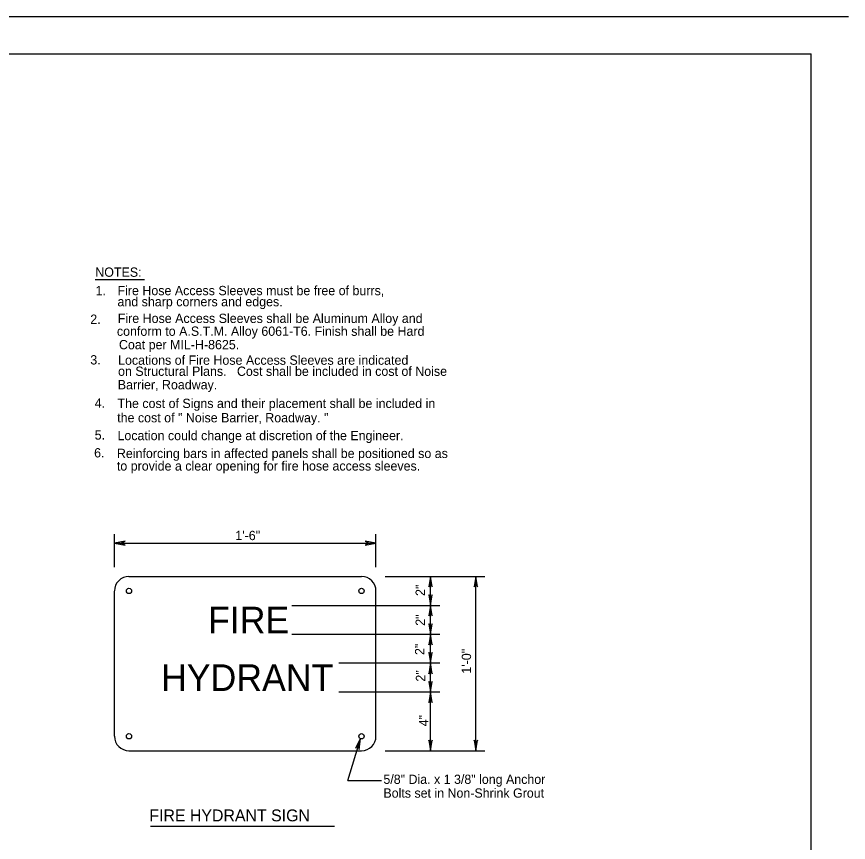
# Model space of a CAD drawing. Extents: x 499999.87 to 500002.82, y 499999.96 to 500001.79.
# Drawn here: x 500001.891 to 500002.825, y 500000.865 to 500001.792 of the extents above; entities that cross this region are included whole.
import ezdxf

# ---------------------------------------------------------------- set-up
doc = ezdxf.new("R2010")
doc.units = 0
for name, color, linetype in [('1', 7, 'Continuous'), ('2', 7, 'Continuous'), ('60', 7, 'Continuous')]:
    doc.layers.add(name, color=color, linetype=linetype)

msp = doc.modelspace()

# ---------------------------------------------------------------- linework, layer by layer
at = {"layer": '1'}
for p, q in [((499999.86647, 500001.79167), (500002.8248, 500001.79167)), ((500000.03314, 500001.75), (500002.78314, 500001.75)), ((500002.78314, 500000), (500002.78314, 500001.75)), ((500002.78314, 500000), (500002.78314, 500001.75))]:
    msp.add_line(p, q, dxfattribs=at)
at = {"layer": '2'}
for p, q in [((500001.97933, 500001.49672), (500002.03478, 500001.49672)), ((500002.00098, 500001.17388), (500002.00098, 500001.21096)), ((500002.0128, 500001.20276), (500002.00098, 500001.20079)), ((500002.00853, 500001.20079), (500002.0128, 500001.20276)), ((500002.29429, 500001.20079), (500002.28248, 500001.20276)), ((500002.28248, 500001.20276), (500002.28642, 500001.20079)), ((500002.29429, 500001.17388), (500002.29429, 500001.21096)), ((500002.00098, 500001.20079), (500002.0128, 500001.19849)), ((500002.0128, 500001.19849), (500002.00853, 500001.20079)), ((500002.28642, 500001.20079), (500002.28248, 500001.19849)), ((500002.28248, 500001.19849), (500002.29429, 500001.20079)), ((500002.35564, 500001.16339), (500002.35367, 500001.15157)), ((500002.35564, 500001.13091), (500002.35564, 500001.16339)), ((500002.35761, 500001.15157), (500002.35564, 500001.16339)), ((500002.4065, 500001.16339), (500002.40453, 500001.15157)), ((500002.4065, 500000.96752), (500002.4065, 500001.16339)), ((500002.40846, 500001.15157), (500002.4065, 500001.16339)), ((500002.00098, 500000.98392), (500002.00098, 500001.14698)), ((500002.29429, 500000.98392), (500002.29429, 500001.14698)), ((500002.35367, 500001.15157), (500002.35564, 500001.15551)), ((500002.35564, 500001.15551), (500002.35761, 500001.15157)), ((500002.40453, 500001.15157), (500002.4065, 500001.15551)), ((500002.4065, 500001.15551), (500002.40846, 500001.15157)), ((500002.35564, 500001.13878), (500002.35367, 500001.14272)), ((500002.35367, 500001.14272), (500002.35564, 500001.13091)), ((500002.35564, 500001.13091), (500002.35761, 500001.14272)), ((500002.35761, 500001.14272), (500002.35564, 500001.13878)), ((500002.35564, 500001.13091), (500002.35367, 500001.11909)), ((500002.35564, 500001.09843), (500002.35564, 500001.13091)), ((500002.35761, 500001.11909), (500002.35564, 500001.13091)), ((500002.35367, 500001.11909), (500002.35564, 500001.12303)), ((500002.35564, 500001.12303), (500002.35761, 500001.11909)), ((500002.35564, 500001.1063), (500002.35367, 500001.11024)), ((500002.35367, 500001.11024), (500002.35564, 500001.09843)), ((500002.35564, 500001.09843), (500002.35761, 500001.11024)), ((500002.35761, 500001.11024), (500002.35564, 500001.1063)), ((500002.35564, 500001.09843), (500002.35367, 500001.08661)), ((500002.35367, 500001.08661), (500002.35564, 500001.09055)), ((500002.35564, 500001.06627), (500002.35564, 500001.09843)), ((500002.35761, 500001.08661), (500002.35564, 500001.09843)), ((500002.35564, 500001.09055), (500002.35761, 500001.08661)), ((500002.35564, 500001.07382), (500002.35367, 500001.07808)), ((500002.35367, 500001.07808), (500002.35564, 500001.06627)), ((500002.35564, 500001.06627), (500002.35761, 500001.07808)), ((500002.35761, 500001.07808), (500002.35564, 500001.07382)), ((500002.35564, 500001.06627), (500002.35367, 500001.05413)), ((500002.35564, 500001.03379), (500002.35564, 500001.06627)), ((500002.35761, 500001.05413), (500002.35564, 500001.06627)), ((500002.35367, 500001.05413), (500002.35564, 500001.0584)), ((500002.35564, 500001.0584), (500002.35761, 500001.05413)), ((500002.35564, 500001.04167), (500002.35367, 500001.0456)), ((500002.35367, 500001.0456), (500002.35564, 500001.03379)), ((500002.35564, 500001.03379), (500002.35761, 500001.0456)), ((500002.35761, 500001.0456), (500002.35564, 500001.04167)), ((500002.35564, 500001.03379), (500002.35367, 500001.02198)), ((500002.35367, 500001.02198), (500002.35564, 500001.02592)), ((500002.35564, 500000.96752), (500002.35564, 500001.03379)), ((500002.35761, 500001.02198), (500002.35564, 500001.03379)), ((500002.35564, 500001.02592), (500002.35761, 500001.02198)), ((500002.2628, 500000.93438), (500002.27723, 500000.98097)), ((500002.27723, 500000.9813), (500002.27165, 500000.97047)), ((500002.27559, 500000.96916), (500002.27723, 500000.9813)), ((500002.35564, 500000.97539), (500002.35367, 500000.97966)), ((500002.35367, 500000.97966), (500002.35564, 500000.96752)), ((500002.35564, 500000.96752), (500002.35761, 500000.97966)), ((500002.35761, 500000.97966), (500002.35564, 500000.97539)), ((500002.4065, 500000.97539), (500002.40453, 500000.97966)), ((500002.40453, 500000.97966), (500002.4065, 500000.96752)), ((500002.4065, 500000.96752), (500002.40846, 500000.97966)), ((500002.40846, 500000.97966), (500002.4065, 500000.97539)), ((500002.27165, 500000.97047), (500002.27493, 500000.97375)), ((500002.27493, 500000.97375), (500002.27559, 500000.96916)), ((500002.04134, 500000.8832), (500002.24803, 500000.8832))]:
    msp.add_line(p, q, dxfattribs=at)
at = {"layer": '60'}
for p, q in [((500002.00098, 500001.20079), (500002.29429, 500001.20079)), ((500002.01706, 500001.16339), (500002.27822, 500001.16339)), ((500002.30479, 500001.16339), (500002.41667, 500001.16339)), ((500002.20013, 500001.13091), (500002.36614, 500001.13091)), ((500002.20013, 500001.09843), (500002.36614, 500001.09843)), ((500002.25295, 500001.06627), (500002.36614, 500001.06627)), ((500002.25295, 500001.03379), (500002.36614, 500001.03379)), ((500002.01706, 500000.96752), (500002.27822, 500000.96752)), ((500002.30479, 500000.96752), (500002.41667, 500000.96752)), ((500002.2628, 500000.93438), (500002.30052, 500000.93438))]:
    msp.add_line(p, q, dxfattribs=at)
for centre in [(500002.01719, 500001.14708), (500002.27818, 500001.14708), (500002.01719, 500000.98395), (500002.27818, 500000.98395)]:
    msp.add_circle(centre, 0.00297, dxfattribs=at)
for centre, start, end in [((500002.01719, 500001.14708), 90, 180), ((500002.27818, 500001.14708), 0, 90), ((500002.01719, 500000.98395), 180, 270), ((500002.27818, 500000.98395), 270, 0)]:
    msp.add_arc(centre, 0.01628, start, end, dxfattribs=at)

# ---------------------------------------------------------------- texts
at = {"layer": '2'}
for s, height, p in [('NOTES:', 0.010439, (500001.97933, 500001.49967)), ('1.  ', 0.010439, (500001.97966, 500001.479)), ('Fire Hose Access Sleeves must be free of burrs,', 0.0104409, (500002.00427, 500001.479)), ('and sharp corners and edges.', 0.010439, (500002.00427, 500001.46654)), ('2.  ', 0.010439, (500001.97375, 500001.44685)), ('Fire Hose Access Sleeves shall be Aluminum Alloy and', 0.0104409, (500002.00459, 500001.44783)), ('conform to A.S.T.M. Alloy 6061-T6. Finish shall be Hard', 0.0104409, (500002.00361, 500001.4334)), ('Coat per MIL-H-8625.', 0.0104409, (500002.00591, 500001.41831)), ('3.  ', 0.010439, (500001.97375, 500001.40125)), ('Locations of Fire Hose Access Sleeves are indicated', 0.010439, (500002.00492, 500001.40092)), ('on Structural Plans.   Cost shall be included in cost of Noise', 0.010439, (500002.00492, 500001.38845)), ('Barrier, Roadway.', 0.010435, (500002.00459, 500001.37336)), ('4.', 0.010435, (500001.97867, 500001.35269)), ('The cost of Signs and their placement shall be included in', 0.0104331, (500002.00427, 500001.35236)), ('the cost of " Noise Barrier, Roadway. " ', 0.010435, (500002.00394, 500001.33629)), ('5.', 0.010435, (500001.97867, 500001.31693)), ('Location could change at discretion of the Engineer.', 0.010435, (500002.00427, 500001.31627)), ('6.', 0.010435, (500001.97802, 500001.29692)), ('Reinforcing bars in affected panels shall be positioned so as', 0.010435, (500002.00361, 500001.29626)), ('to provide a clear opening for fire hose access sleeves.', 0.010435, (500002.00361, 500001.28215)), ('1\'-6"', 0.010498, (500002.13648, 500001.20407)), ('5/8" Dia. x 1 3/8" long Anchor', 0.0104154, (500002.30282, 500000.93045)), ('Bolts set in Non-Shrink Grout', 0.0104154, (500002.30282, 500000.91503)), ('FIRE HYDRANT SIGN', 0.0133327, (500002.04003, 500000.88845))]:
    msp.add_text(s, height=height, dxfattribs=at).set_placement(p)
for s, p in [('2"', (500002.34941, 500001.1414)), ('2"', (500002.34941, 500001.10794)), ('2"', (500002.34875, 500001.07513)), ('1\'-0"', (500002.40125, 500001.05413)), ('2"', (500002.34974, 500001.04528)), ('4"', (500002.35335, 500000.99508))]:
    msp.add_text(s, height=0.010498, rotation=90, dxfattribs=at).set_placement(p)
at = {"layer": '60'}
for s, p in [('FIRE', (500002.10597, 500001.09941)), ('HYDRANT', (500002.05315, 500001.03478))]:
    msp.add_text(s, height=0.029933, dxfattribs=at).set_placement(p)

doc.saveas('drawing.dxf')
